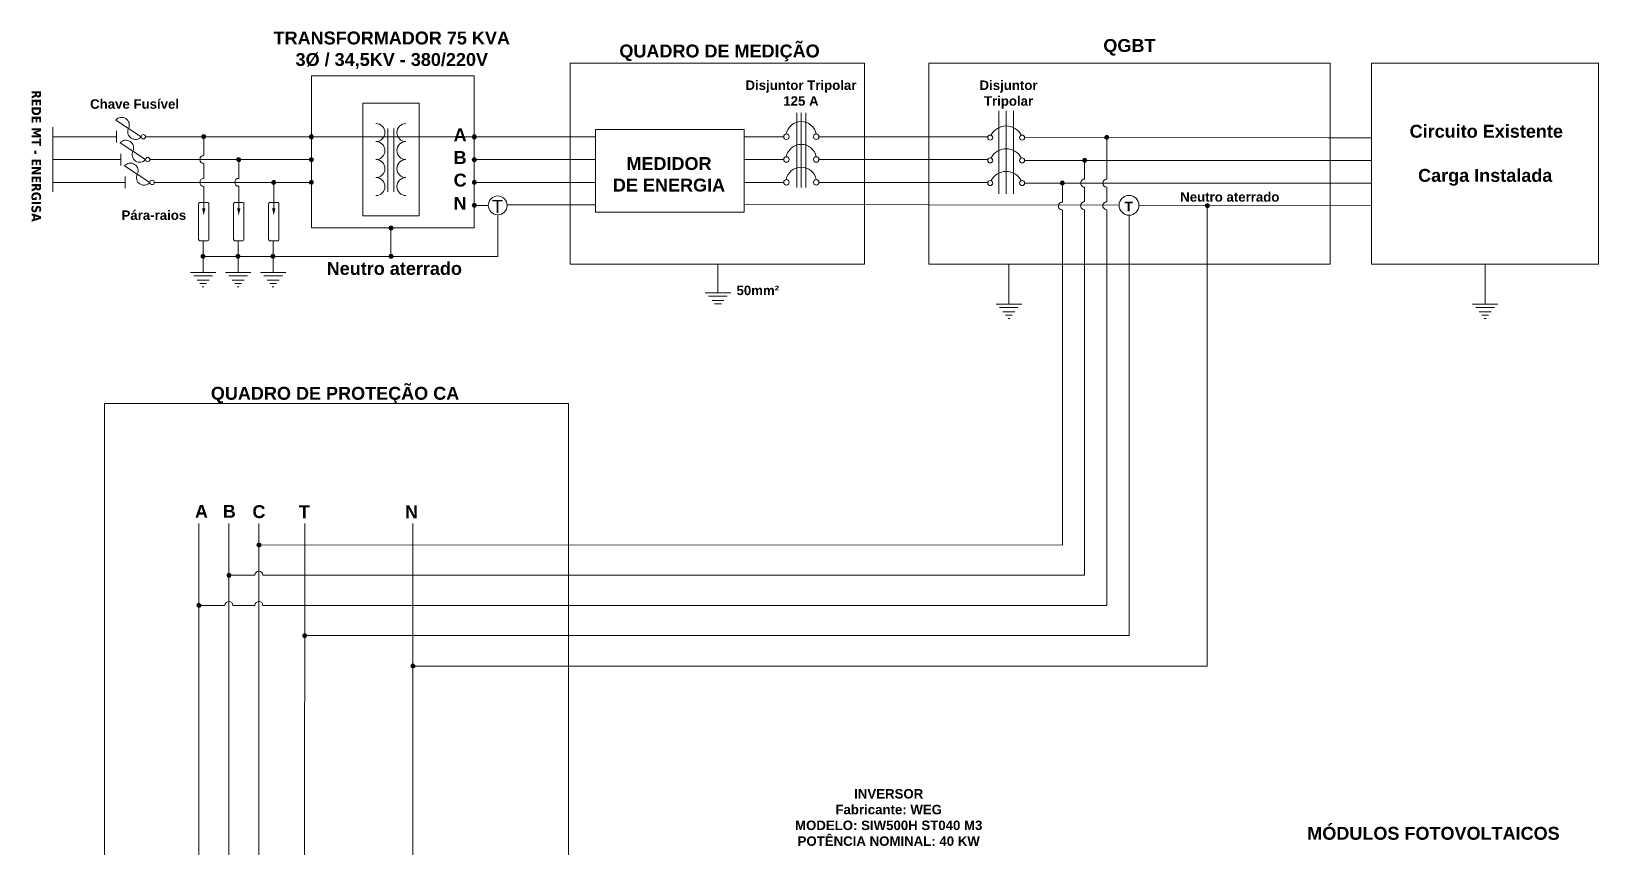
# Model space of a CAD drawing. Header units: millimetres. Extents: x 3949 to 6037, y -1956 to 1273.
# Drawn here: x 5351.2 to 5429.4, y -1799.2 to -1758.5 of the extents above; entities that cross this region are included whole.
import ezdxf

# ---------------------------------------------------------------- set-up
doc = ezdxf.new("R2010")
doc.units = ezdxf.units.MM
doc.layers.add('DESENHO', color=7, linetype='Continuous', lineweight=0)
doc.styles.add('Annotative', font='arial.ttf')
doc.styles.add('MtXpl_Tahoma', font='tahoma.ttf')
doc.styles.add('PDF Arial', font='arial.ttf')

msp = doc.modelspace()

# ---------------------------------------------------------------- hatches: boundary and pattern name
at = {"lineweight": 0}
h = msp.add_hatch(color=5, dxfattribs=at)
h.dxf.hatch_style = 1
h.paths.add_polyline_path([(5370.349, -1790.176, 1), (5370.15, -1790.176, 1)])
at = {"layer": 'DESENHO', "lineweight": 0}
h = msp.add_hatch(color=256, dxfattribs=at)
h.dxf.hatch_style = 1
h.paths.add_polyline_path([(5359.915, -1763.768, 1), (5359.716, -1763.768, 1)])
h = msp.add_hatch(color=256, dxfattribs=at)
h.dxf.hatch_style = 1
h.paths.add_polyline_path([(5365.291, -1763.772, 1), (5365.092, -1763.772, 1)])
h = msp.add_hatch(color=256, dxfattribs=at)
h.dxf.hatch_style = 1
h.paths.add_polyline_path([(5373.414, -1763.772, 1), (5373.215, -1763.772, 1)])
h = msp.add_hatch(color=256, dxfattribs=at)
h.dxf.hatch_style = 1
h.paths.add_polyline_path([(5404.971, -1763.801, 1), (5404.772, -1763.801, 1)])
h = msp.add_hatch(color=256, dxfattribs=at)
h.dxf.hatch_style = 1
h.paths.add_polyline_path([(5361.661, -1764.907, 1), (5361.462, -1764.907, 1)])
h = msp.add_hatch(color=256, dxfattribs=at)
h.dxf.hatch_style = 1
h.paths.add_polyline_path([(5365.291, -1764.907, 1), (5365.092, -1764.907, 1)])
h = msp.add_hatch(color=256, dxfattribs=at)
h.dxf.hatch_style = 1
h.paths.add_polyline_path([(5373.414, -1764.907, 1), (5373.215, -1764.907, 1)])
h = msp.add_hatch(color=256, dxfattribs=at)
h.dxf.hatch_style = 1
h.paths.add_polyline_path([(5403.864, -1764.941, 1), (5403.665, -1764.941, 1)])
h = msp.add_hatch(color=256, dxfattribs=at)
h.dxf.hatch_style = 1
h.paths.add_polyline_path([(5363.408, -1766.049, 1), (5363.209, -1766.049, 1)])
h = msp.add_hatch(color=256, dxfattribs=at)
h.dxf.hatch_style = 1
h.paths.add_polyline_path([(5365.291, -1766.049, 1), (5365.092, -1766.049, 1)])
h = msp.add_hatch(color=256, dxfattribs=at)
h.dxf.hatch_style = 1
h.paths.add_polyline_path([(5373.414, -1766.049, 1), (5373.215, -1766.049, 1)])
h = msp.add_hatch(color=256, dxfattribs=at)
h.dxf.hatch_style = 1
h.paths.add_polyline_path([(5402.756, -1766.083, 1), (5402.557, -1766.083, 1)])
h = msp.add_hatch(color=5, dxfattribs=at)
h.dxf.hatch_style = 1
h.paths.add_polyline_path([(5373.414, -1767.191, 1), (5373.215, -1767.191, 1)])
h = msp.add_hatch(color=5, dxfattribs=at)
h.dxf.hatch_style = 1
h.paths.add_polyline_path([(5409.994, -1767.201, 1), (5409.795, -1767.201, 1)])
at = {"layer": 'DESENHO', "linetype": 'Continuous', "lineweight": 0}
h = msp.add_hatch(color=3, dxfattribs=at)
h.dxf.hatch_style = 1
h.paths.add_polyline_path([(5369.254, -1768.317, 1), (5369.055, -1768.317, 1)])
h = msp.add_hatch(color=3, dxfattribs=at)
h.dxf.hatch_style = 1
h.paths.add_polyline_path([(5359.883, -1769.734, 1), (5359.685, -1769.734, 1)])
h = msp.add_hatch(color=3, dxfattribs=at)
h.dxf.hatch_style = 1
h.paths.add_polyline_path([(5361.63, -1769.734, 1), (5361.431, -1769.734, 1)])
h = msp.add_hatch(color=3, dxfattribs=at)
h.dxf.hatch_style = 1
h.paths.add_polyline_path([(5363.376, -1769.734, 1), (5363.177, -1769.734, 1)])
h = msp.add_hatch(color=3, dxfattribs=at)
h.dxf.hatch_style = 1
h.paths.add_polyline_path([(5369.254, -1769.734, 1), (5369.055, -1769.734, 1)])
at = {"layer": 'DESENHO', "lineweight": 0}
h = msp.add_hatch(color=256, dxfattribs=at)
h.dxf.hatch_style = 1
h.paths.add_polyline_path([(5362.666, -1784.133, 1), (5362.467, -1784.133, 1)])
h = msp.add_hatch(color=256, dxfattribs=at)
h.dxf.hatch_style = 1
h.paths.add_polyline_path([(5361.172, -1785.641, 1), (5360.973, -1785.641, 1)])
h = msp.add_hatch(color=256, dxfattribs=at)
h.dxf.hatch_style = 1
h.paths.add_polyline_path([(5359.673, -1787.149, 1), (5359.474, -1787.149, 1)])
h = msp.add_hatch(color=3, dxfattribs=at)
h.dxf.hatch_style = 1
h.paths.add_polyline_path([(5364.951, -1788.657, 1), (5364.752, -1788.657, 1)])

# ---------------------------------------------------------------- linework, layer by layer
at = {"color": 5, "lineweight": 0}
for p, q in [((5409.886, -1790.176), (5409.886, -1767.201)), ((5370.249, -1783.07), (5370.249, -1822.973)), ((5370.249, -1790.176), (5409.886, -1790.176))]:
    msp.add_line(p, q, dxfattribs=at)
msp.add_circle((5370.249, -1790.176), 0.0994, dxfattribs=at)
at = {"layer": 'DESENHO', "lineweight": 0}
for p, q in [((5352.281, -1766.52), (5352.281, -1763.295)), ((5356.695, -1763.765), (5355.428, -1762.937)), ((5389.398, -1766.301), (5389.398, -1762.574)), ((5389.626, -1766.301), (5389.626, -1762.574)), ((5389.855, -1766.301), (5389.855, -1762.574)), ((5352.281, -1763.772), (5355.46, -1763.765)), ((5355.46, -1763.765), (5355.46, -1763.475)), ((5355.46, -1763.765), (5355.46, -1764.056)), ((5356.914, -1764.907), (5355.647, -1764.079)), ((5356.912, -1763.766), (5365.191, -1763.772)), ((5359.815, -1764.704), (5359.815, -1763.768)), ((5365.191, -1763.772), (5379.355, -1763.772)), ((5386.78, -1763.772), (5388.752, -1763.772)), ((5390.512, -1763.767), (5398.937, -1763.767)), ((5400.771, -1763.81), (5415.894, -1763.814)), ((5404.872, -1765.885), (5404.872, -1763.901)), ((5418.086, -1763.814), (5415.894, -1763.814)), ((5355.679, -1764.907), (5355.679, -1764.617)), ((5398.938, -1764.903), (5390.512, -1764.903)), ((5404.872, -1764.575), (5404.872, -1765.885)), ((5352.281, -1764.907), (5355.679, -1764.907)), ((5355.679, -1764.907), (5355.679, -1765.198)), ((5357.133, -1766.049), (5355.865, -1765.221)), ((5357.131, -1764.907), (5365.191, -1764.907)), ((5359.815, -1765.846), (5359.815, -1765.101)), ((5361.562, -1765.844), (5361.562, -1764.907)), ((5379.355, -1764.907), (5373.314, -1764.907)), ((5388.752, -1764.907), (5386.78, -1764.907)), ((5400.771, -1764.947), (5418.085, -1764.947)), ((5403.764, -1765.885), (5403.764, -1764.941)), ((5352.281, -1766.049), (5355.898, -1766.049)), ((5355.898, -1766.049), (5355.898, -1765.759)), ((5355.898, -1766.049), (5355.898, -1766.34)), ((5357.35, -1766.049), (5365.191, -1766.049)), ((5359.815, -1767.045), (5359.815, -1766.243)), ((5361.562, -1767.045), (5361.562, -1766.241)), ((5363.308, -1767.045), (5363.308, -1766.049)), ((5379.355, -1766.049), (5373.314, -1766.049)), ((5388.752, -1766.049), (5386.78, -1766.049)), ((5398.935, -1766.045), (5390.512, -1766.045)), ((5400.77, -1766.079), (5418.085, -1766.079)), ((5402.656, -1767.026), (5402.656, -1766.083)), ((5403.764, -1767.014), (5403.764, -1766.282)), ((5359.815, -1767.337), (5359.815, -1767.045)), ((5361.562, -1767.337), (5361.562, -1767.045)), ((5363.308, -1767.337), (5363.308, -1767.045)), ((5402.656, -1784.145), (5402.656, -1767.411)), ((5403.764, -1785.641), (5403.764, -1767.411)), ((5359.573, -1823.061), (5359.574, -1783.07)), ((5361.072, -1824.197), (5361.072, -1783.07)), ((5362.566, -1825.333), (5362.566, -1783.07)), ((5362.566, -1784.133), (5402.656, -1784.145)), ((5361.072, -1785.641), (5362.367, -1785.64)), ((5362.766, -1785.641), (5403.764, -1785.641)), ((5360.873, -1787.148), (5359.574, -1787.149)), ((5361.272, -1787.148), (5362.368, -1787.147)), ((5362.767, -1787.148), (5404.872, -1787.148))]:
    msp.add_line(p, q, dxfattribs=at)
at = {"layer": 'DESENHO', "color": 0, "lineweight": 0}
for p, q in [((5404.872, -1767.014), (5404.872, -1766.282)), ((5404.872, -1787.148), (5404.872, -1767.411))]:
    msp.add_line(p, q, dxfattribs=at)
at = {"layer": 'DESENHO', "color": 5, "lineweight": 0}
for p, q in [((5374.011, -1767.191), (5373.314, -1767.191)), ((5374.949, -1767.163), (5379.355, -1767.163)), ((5386.78, -1767.153), (5395.99, -1767.17)), ((5395.99, -1767.17), (5405.487, -1767.188)), ((5406.474, -1767.19), (5418.085, -1767.212))]:
    msp.add_line(p, q, dxfattribs=at)
at = {"layer": 'DESENHO', "color": 3, "linetype": 'Continuous', "lineweight": 0}
for p, q in [((5374.481, -1767.661), (5374.481, -1769.734)), ((5369.154, -1768.317), (5369.154, -1769.734)), ((5359.784, -1768.963), (5359.784, -1770.536)), ((5361.53, -1768.963), (5361.53, -1770.536)), ((5363.277, -1768.963), (5363.277, -1770.536)), ((5359.784, -1769.734), (5369.154, -1769.734)), ((5374.481, -1769.734), (5369.154, -1769.734)), ((5399.988, -1772.119), (5399.988, -1770.131)), ((5423.748, -1772.119), (5423.748, -1770.131))]:
    msp.add_line(p, q, dxfattribs=at)
at = {"layer": 'DESENHO', "color": 3, "lineweight": 0}
for p, q in [((5405.98, -1767.683), (5405.98, -1769.747)), ((5385.471, -1771.556), (5385.471, -1770.131)), ((5405.98, -1769.747), (5405.98, -1788.668)), ((5359.742, -1771.257), (5359.826, -1771.257)), ((5361.488, -1771.257), (5361.573, -1771.257)), ((5363.234, -1771.257), (5363.319, -1771.257)), ((5399.945, -1772.84), (5400.03, -1772.84)), ((5423.706, -1772.84), (5423.791, -1772.84)), ((5364.84, -1822.96), (5364.852, -1783.07)), ((5364.852, -1788.657), (5405.98, -1788.657))]:
    msp.add_line(p, q, dxfattribs=at)
at = {"layer": 'DESENHO', "lineweight": 0}
for points in [[(5392.787, -1770.131), (5378.089, -1770.131), (5378.089, -1760.093), (5392.787, -1760.093)], [(5395.99, -1770.131), (5416.021, -1770.131), (5416.021, -1760.093), (5395.99, -1760.093)], [(5429.411, -1760.093), (5418.086, -1760.093), (5418.086, -1770.131), (5429.411, -1770.131)], [(5365.191, -1760.732), (5373.314, -1760.732), (5373.314, -1768.317), (5365.191, -1768.317)], [(5370.558, -1767.715), (5370.558, -1762.099), (5367.75, -1762.099), (5367.75, -1767.715)], [(5386.78, -1763.406), (5379.355, -1763.406), (5379.355, -1767.532), (5386.78, -1767.532)]]:
    msp.add_lwpolyline(points, close=True, dxfattribs=at)
at = {"layer": 'DESENHO', "color": 7, "lineweight": 0}
for points in [[(5399.479, -1762.468), (5399.479, -1766.611)], [(5399.851, -1762.468), (5399.85, -1766.611)], [(5400.222, -1762.468), (5400.222, -1766.611)]]:
    msp.add_lwpolyline(points, dxfattribs=at)
at = {"layer": 'DESENHO', "lineweight": 0}
for points in [[(5369.002, -1763.349), (5369.002, -1766.508)], [(5369.306, -1763.349), (5369.306, -1766.508)]]:
    msp.add_lwpolyline(points, dxfattribs=at)
for points in [[(5359.63, -1768.961, -0.414214), (5359.561, -1768.891), (5359.561, -1767.114, -0.414214), (5359.63, -1767.045), (5360.001, -1767.045, -0.414214), (5360.07, -1767.114), (5360.07, -1768.891, -0.414214), (5360.001, -1768.961)], [(5361.377, -1768.961, -0.414214), (5361.307, -1768.891), (5361.307, -1767.114, -0.414214), (5361.377, -1767.045), (5361.747, -1767.045, -0.414214), (5361.817, -1767.114), (5361.817, -1768.891, -0.414214), (5361.747, -1768.961)], [(5363.123, -1768.961, -0.414214), (5363.054, -1768.891), (5363.054, -1767.114, -0.414214), (5363.123, -1767.045), (5363.494, -1767.045, -0.414214), (5363.563, -1767.114), (5363.563, -1768.891, -0.414214), (5363.494, -1768.961)]]:
    msp.add_lwpolyline(points, format="xyb", close=True, dxfattribs=at)
for points in [[(5359.815, -1767.337, 0.167, 0, 0), (5359.815, -1767.684, 0, 0, 0)], [(5361.562, -1767.337, 0.167, 0, 0), (5361.562, -1767.684, 0, 0, 0)], [(5363.308, -1767.337, 0.167, 0, 0), (5363.308, -1767.684, 0, 0, 0)]]:
    msp.add_lwpolyline(points, format="xyseb", dxfattribs=at)
at = {"layer": 'DESENHO', "color": 3, "lineweight": 0}
for points in [[(5360.421, -1770.536), (5359.147, -1770.536)], [(5359.317, -1770.705), (5359.784, -1770.705), (5360.251, -1770.705)], [(5359.487, -1770.918), (5359.784, -1770.918), (5360.081, -1770.918)], [(5359.614, -1771.087), (5359.784, -1771.087), (5359.954, -1771.087)], [(5362.167, -1770.536), (5360.894, -1770.536)], [(5361.064, -1770.705), (5361.53, -1770.705), (5361.997, -1770.705)], [(5361.233, -1770.918), (5361.53, -1770.918), (5361.828, -1770.918)], [(5361.361, -1771.087), (5361.53, -1771.087), (5361.7, -1771.087)], [(5363.914, -1770.536), (5362.64, -1770.536)], [(5362.81, -1770.705), (5363.277, -1770.705), (5363.744, -1770.705)], [(5362.98, -1770.918), (5363.277, -1770.918), (5363.574, -1770.918)], [(5363.107, -1771.087), (5363.277, -1771.087), (5363.447, -1771.087)], [(5386.107, -1771.556), (5384.834, -1771.556)], [(5385.004, -1771.726), (5385.471, -1771.726), (5385.938, -1771.726)], [(5385.174, -1771.938), (5385.471, -1771.938), (5385.768, -1771.938)], [(5385.301, -1772.108), (5385.471, -1772.108), (5385.641, -1772.108)], [(5400.624, -1772.119), (5399.351, -1772.119)], [(5399.521, -1772.288), (5399.988, -1772.288), (5400.455, -1772.288)], [(5399.691, -1772.501), (5399.988, -1772.501), (5400.285, -1772.501)], [(5399.818, -1772.67), (5399.988, -1772.67), (5400.157, -1772.67)], [(5424.385, -1772.119), (5423.112, -1772.119)], [(5423.281, -1772.288), (5423.748, -1772.288), (5424.215, -1772.288)], [(5423.451, -1772.501), (5423.748, -1772.501), (5424.045, -1772.501)], [(5423.579, -1772.67), (5423.748, -1772.67), (5423.918, -1772.67)]]:
    msp.add_lwpolyline(points, dxfattribs=at)
at = {"layer": 'DESENHO'}
msp.add_lwpolyline([(5354.869, -1777.084), (5378.019, -1777.084), (5378.019, -1851.221), (5354.869, -1851.221)], close=True, dxfattribs=at)
at = {"layer": 'DESENHO', "lineweight": 0}
for centre, radius in [((5356.804, -1763.765), 0.109), ((5359.815, -1763.768), 0.0994), ((5365.191, -1763.772), 0.0994), ((5373.314, -1763.772), 0.0994), ((5388.889, -1763.767), 0.137), ((5390.375, -1763.767), 0.137), ((5399.055, -1763.809), 0.125), ((5400.646, -1763.809), 0.125), ((5404.872, -1763.801), 0.0994), ((5357.022, -1764.907), 0.109), ((5361.562, -1764.907), 0.0994), ((5365.191, -1764.907), 0.0994), ((5373.314, -1764.907), 0.0994), ((5388.889, -1764.903), 0.137), ((5390.375, -1764.903), 0.137), ((5399.055, -1764.946), 0.125), ((5400.646, -1764.946), 0.125), ((5403.764, -1764.941), 0.0994), ((5357.241, -1766.049), 0.109), ((5363.308, -1766.049), 0.0994), ((5365.191, -1766.049), 0.0994), ((5373.314, -1766.049), 0.0994), ((5388.889, -1766.039), 0.137), ((5390.375, -1766.039), 0.137), ((5399.055, -1766.078), 0.125), ((5400.646, -1766.078), 0.125), ((5402.656, -1766.083), 0.0994), ((5362.566, -1784.133), 0.0994), ((5361.072, -1785.641), 0.0994), ((5359.574, -1787.149), 0.0994)]:
    msp.add_circle(centre, radius, dxfattribs=at)
at = {"layer": 'DESENHO', "color": 5, "lineweight": 0}
for centre in [(5373.314, -1767.191), (5409.895, -1767.201)]:
    msp.add_circle(centre, 0.0994, dxfattribs=at)
at = {"layer": 'DESENHO', "color": 3, "linetype": 'Continuous', "lineweight": 0}
for centre, radius in [((5374.481, -1767.191), 0.47), ((5369.154, -1768.317), 0.0994), ((5359.784, -1769.734), 0.0994), ((5361.53, -1769.734), 0.0994), ((5363.277, -1769.734), 0.0994), ((5369.154, -1769.734), 0.0994)]:
    msp.add_circle(centre, radius, dxfattribs=at)
at = {"layer": 'DESENHO', "color": 3, "lineweight": 0}
for centre, radius in [((5405.98, -1767.189), 0.494), ((5364.852, -1788.657), 0.0994)]:
    msp.add_circle(centre, radius, dxfattribs=at)
at = {"layer": 'DESENHO', "lineweight": 0}
for centre, radius, start, end in [((5355.72, -1763.181), 0.381, 333.55973, 140.07812), ((5368.405, -1763.559), 0.449, 270, 90), ((5369.903, -1763.559), 0.449, 90, 270), ((5389.627, -1763.775), 0.763, 10.93582, 169.09877), ((5399.851, -1764.082), 0.852, 28.32219, 151.67781), ((5355.939, -1764.323), 0.381, 333.55973, 140.07812), ((5356.402, -1763.521), 0.381, 153.55973, 320.07812), ((5368.405, -1764.458), 0.449, 270, 90), ((5369.903, -1764.458), 0.449, 90, 270), ((5356.621, -1764.663), 0.381, 153.55973, 320.07812), ((5359.816, -1764.903), 0.199, 90, 270), ((5389.627, -1764.911), 0.763, 10.93582, 169.09877), ((5399.851, -1765.218), 0.852, 28.32219, 151.67781), ((5356.158, -1765.465), 0.381, 333.55973, 140.07812), ((5356.84, -1765.805), 0.381, 153.55973, 320.07812), ((5368.405, -1765.357), 0.449, 270, 90), ((5369.903, -1765.357), 0.449, 90, 270), ((5389.627, -1766.046), 0.763, 10.93582, 169.09877), ((5399.851, -1766.351), 0.852, 28.32219, 151.67781), ((5359.816, -1766.045), 0.199, 90, 270), ((5361.562, -1766.042), 0.199, 90, 270), ((5368.405, -1766.255), 0.449, 270, 90), ((5369.903, -1766.255), 0.449, 90, 270), ((5403.764, -1766.083), 0.199, 90.00001, 270.03934), ((5404.872, -1766.083), 0.199, 90, 270), ((5402.656, -1767.225), 0.199, 90.00001, 270.03934), ((5403.764, -1767.212), 0.199, 90.00001, 270.03934), ((5404.872, -1767.212), 0.199, 90.00001, 270.03934), ((5362.566, -1785.641), 0.2, 0.29673, 179.72238), ((5361.072, -1787.149), 0.2, 0.29673, 179.72238), ((5362.567, -1787.148), 0.2, 0.29673, 179.72238)]:
    msp.add_arc(centre, radius, start, end, dxfattribs=at)

# ---------------------------------------------------------------- texts
at = {"lineweight": 0, "insert": (5413.919, -1767.014), "char_height": 0.47231, "width": 5.82315, "attachment_point": 9, "style": 'PDF Arial'}
msp.add_mtext('\\pxqc;{\\fArial|b1|i0|c0|p34;Neutro aterrado}', dxfattribs=at)
at = {"color": 5, "lineweight": 0, "insert": (5370.506, -1782.804), "char_height": 0.64396, "width": 9.87538, "attachment_point": 9, "style": 'PDF Arial'}
msp.add_mtext('{\\fArial|b1|i0|c0|p34;N}', dxfattribs=at)
at = {"layer": 'DESENHO', "lineweight": 0, "style": 'PDF Arial'}
for s, insert, char_height, width, attachment_point in [('\\pxqc;{\\fArial|b1|i0|c0|p34;TRANSFORMADOR 75 KVA  \\P3%%C / 34,5KV - 380/220V}', (5375.931, -1760.381), 0.64396, 13.46736, 9), ('\\pxqc;{\\fArial|b1|i0|c0|p34;Disjuntor Tripolar\\P125 A}', (5392.629, -1762.226), 0.47231, 6.03391, 9), ('\\pxqc;{\\fArial|b1|i0|c0|p34;Disjuntor Tripolar}', (5402.463, -1762.363), 0.47231, 4.98963, 9), ('\\pxqc;{\\fArial|b1|i0|c0|p34;Circuito Existente}', (5428.741, -1763.824), 0.64396, 9.87538, 9), ('{\\fArial|b1|i0|c0|p34;A}', (5372.931, -1763.991), 0.64396, 9.87538, 9), ('{\\fArial|b1|i0|c0|p34;B}', (5372.931, -1765.126), 0.64396, 9.87538, 9), ('\\pxqc;{\\fArial|b1|i0|c0|p34;MEDIDOR DE ENERGIA}', (5385.892, -1766.51), 0.64396, 5.72787, 9), ('{\\fArial|b1|i0|c0|p34;C}', (5372.931, -1766.262), 0.64396, 9.87538, 9), ('\\pxqc;{\\fArial|b1|i0|c0|p34;Carga Instalada}', (5429.418, -1766.215), 0.64396, 11.33237, 9), ('{\\fArial|b1|i0|c0|p34;A}', (5360.026, -1782.779), 0.64396, 9.87538, 9), ('{\\fArial|b1|i0|c0|p34;B}', (5361.412, -1782.779), 0.64396, 9.87538, 9), ('{\\fArial|b1|i0|c0|p34;C}', (5362.894, -1782.802), 0.64396, 9.87538, 9), ('{\\fArial|b1|i0|c0|p34;MÓDULOS FOTOVOLTAICOS}', (5414.874, -1798.85), 0.64396, 13.89124, 7)]:
    msp.add_mtext(s, dxfattribs=dict(at, insert=insert, char_height=char_height, width=width, attachment_point=attachment_point))
at = {"layer": 'DESENHO', "lineweight": 0, "attachment_point": 9}
for s, width, gutter_width, heights, insert, char_height, style in [('\\pxql;{\\fArial|b1|i0|c0|p34;QUADRO DE MEDIÇÃO}', 10.60172, 18.41, [2.491], (5391.153, -1760.006), 0.64396, 'PDF Arial'), ('\\pxql;{\\fArial|b1|i0|c0|p34;QGBT}', 2.89695, 25.896, [0.713], (5407.595, -1759.722), 0.64396, 'PDF Arial'), ('\\pxqc;{\\fArial|b1|i0|c0|p34;Neutro aterrado}', 8.43752, 12.5, [0], (5373.542, -1770.669), 0.64396, 'PDF Arial'), ('{\\fArial|b1|i0|c0|p34;QUADRO DE PROTEÇÃO CA}', 14.79742, 3.948, [2.702], (5372.563, -1777.084), 0.64396, 'PDF Arial'), ('\\pxqc;{\\fArial|b1|i0|c0|p34;INVERSOR\\PFabricante: WEG\\PMODELO: SIW500H ST040 M3\\PPOTÊNCIA NOMINAL: 40 KW}', 16.39073, 12.5, [5.762], (5402.185, -1799.151), 0.47231, 'Annotative')]:
    msp.add_mtext_dynamic_manual_height_columns(s, width=width, gutter_width=gutter_width, heights=heights, dxfattribs=dict(at, insert=insert, char_height=char_height, style=style))
at = {"layer": 'DESENHO', "lineweight": 0, "insert": (5351.697, -1761.444), "char_height": 0.47332, "width": 7.23163, "attachment_point": 1, "rotation": 270, "style": 'MtXpl_Tahoma'}
msp.add_mtext('{\\fTahoma|b1|i0|c0|p34;REDE MT - ENERGISA}', dxfattribs=at)
at = {"layer": 'DESENHO', "lineweight": 0, "char_height": 0.47231, "style": 'PDF Arial'}
for s, insert, width, attachment_point, line_spacing_factor in [('{\\fArial|b1|i0|c0|p34;Chave Fusível }', (5356.364, -1761.899), 5.33809, 2, 0.874028), ('\\pxqc;{\\fArial|b1|i0|c0|p34;Pára-raios} ', (5359.244, -1767.443), 3.8346, 3, 0.894394)]:
    msp.add_mtext(s, dxfattribs=dict(at, insert=insert, width=width, attachment_point=attachment_point, line_spacing_factor=line_spacing_factor))
at = {"layer": 'DESENHO', "color": 5, "lineweight": 0, "insert": (5372.931, -1767.41), "char_height": 0.64396, "width": 9.87538, "attachment_point": 9, "style": 'PDF Arial'}
msp.add_mtext('{\\fArial|b1|i0|c0|p34;N}', dxfattribs=at)
at = {"layer": 'DESENHO', "color": 3, "linetype": 'Continuous', "lineweight": 0, "insert": (5374.744, -1767.566), "char_height": 0.644, "width": 9.87538, "attachment_point": 9, "style": 'PDF Arial'}
msp.add_mtext('{T}', dxfattribs=at)
at = {"layer": 'DESENHO', "color": 3, "lineweight": 0, "insert": (5406.328, -1767.484), "char_height": 0.47343, "attachment_point": 9, "style": 'PDF Arial'}
msp.add_mtext_dynamic_manual_height_columns('\\pxqc;{\\fArial|b1|i0|c0|p34;T}', width=0.72842, gutter_width=19.039, heights=[0.524], dxfattribs=at)
at = {"layer": 'DESENHO', "color": 3, "lineweight": 0, "attachment_point": 9, "style": 'PDF Arial'}
for s, insert, char_height, width in [('\\pxqc;{\\fArial|b1|i0|c0|p34;50mm²}', (5390.477, -1771.675), 0.47231, 6.03391), ('{\\fArial|b1|i0|c0|p34;T}', (5365.108, -1782.802), 0.64396, 9.87538)]:
    msp.add_mtext(s, dxfattribs=dict(at, insert=insert, char_height=char_height, width=width))

doc.saveas('drawing.dxf')
